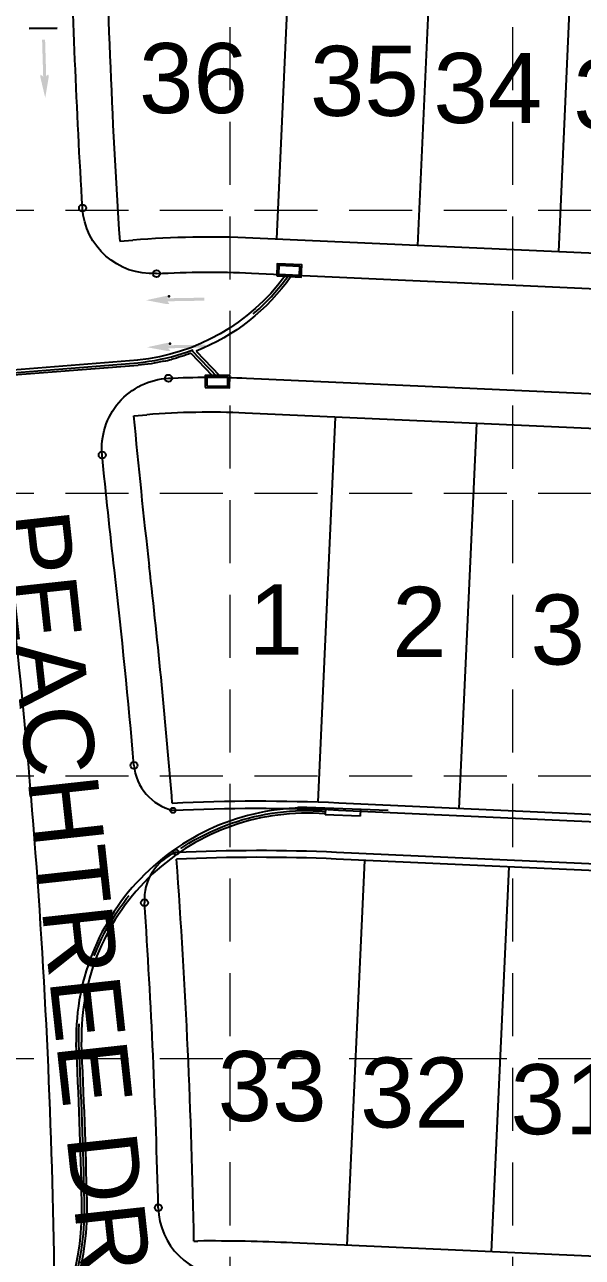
# Model space of a CAD drawing. Header units: feet. Extents: x 10084 to 13321, y 3329 to 8503.
# Drawn here: x 12047.6 to 12206.8, y 5536.6 to 5888.4 of the extents above; entities that cross this region are included whole.
import ezdxf
from ezdxf.enums import TextEntityAlignment as Align

# ---------------------------------------------------------------- set-up
doc = ezdxf.new("R2010")
doc.units = ezdxf.units.FT
doc.header["$LTSCALE"] = 40
doc.header["$MEASUREMENT"] = 0
for name, pattern in [('( Dashdot )', [1.001, 0.5, -0.25, 0.001, -0.25]), ('CENTERX2', [4, 2.5, -0.5, 0.5, -0.5]), ('DASHED', [0.75, 0.5, -0.25]), ('HIDDEN', [0.375, 0.25, -0.125])]:
    doc.linetypes.add(name, pattern=pattern)
for name, color, linetype in [('CURB', 4, 'Continuous'), ('flow arrow', 4, 'Continuous'), ('GRID', 254, 'DASHED'), ('INLET', 4, 'Continuous'), ('LOT', 7, 'Continuous'), ('NAME', 6, 'Continuous'), ('ROW', 3, '( Dashdot )'), ('STORM', 2, 'Continuous'), ('storm CL', 7, 'CENTERX2')]:
    doc.layers.add(name, color=color, linetype=linetype)
doc.styles.get("Standard").update_dxf_attribs({"font": 'ARIAL.TTF'})

msp = doc.modelspace()

# ---------------------------------------------------------------- hatches: boundary and pattern name
at = {"layer": 'flow arrow', "linetype": 'Continuous', "lineweight": 30}
h = msp.add_hatch(color=7, dxfattribs=at)
edge = h.paths.add_edge_path()
edge.add_line((12054.25, 5874.18), (12053.77, 5873.62))
edge.add_line((12053.77, 5873.62), (12053.45, 5884.2))
edge.add_line((12053.45, 5884.2), (12052.59, 5884.18))
edge.add_line((12052.59, 5884.18), (12052.91, 5873.6))
edge.add_line((12052.91, 5873.6), (12052.28, 5874.13))
edge.add_line((12052.28, 5874.13), (12052.28, 5874.13))
edge.add_ellipse((12052.26, 5873.59), major_axis=(-0.017, 0.56), ratio=0.285714, start_angle=345.5033, end_angle=485.8315)
edge.add_line((12052.14, 5873.26), (12052.14, 5873.26))
edge.add_line((12052.14, 5873.26), (12053.49, 5867.57))
edge.add_line((12053.49, 5867.57), (12054.45, 5873.33))
edge.add_line((12054.45, 5873.33), (12054.45, 5873.33))
edge.add_ellipse((12054.31, 5873.65), major_axis=(-0.017, 0.56), ratio=0.285714, start_angle=235.2731, end_angle=377.1827)
edge.add_line((12054.25, 5874.18), (12054.25, 5874.18))
edge.add_line((12054.25, 5874.18), (12054.25, 5874.18))
edge.add_line((12054.25, 5874.18), (12054.25, 5874.18))
h = msp.add_hatch(color=7, dxfattribs=at)
edge = h.paths.add_edge_path()
edge.add_line((12088.91, 5808.88), (12088.35, 5809.48))
edge.add_line((12088.35, 5809.48), (12098.93, 5809.66))
edge.add_line((12098.93, 5809.66), (12098.91, 5810.52))
edge.add_line((12098.91, 5810.52), (12088.33, 5810.34))
edge.add_line((12088.33, 5810.34), (12088.86, 5810.85))
edge.add_line((12088.86, 5810.85), (12088.86, 5810.85))
edge.add_ellipse((12088.33, 5810.89), major_axis=(0.56, 0.009), ratio=0.285714, start_angle=342.8173, end_angle=484.7269)
edge.add_line((12088.01, 5811.02), (12088.01, 5811.02))
edge.add_line((12088.01, 5811.02), (12082.29, 5809.79))
edge.add_line((12082.29, 5809.79), (12088.04, 5808.7))
edge.add_line((12088.04, 5808.7), (12088.04, 5808.7))
edge.add_ellipse((12088.37, 5808.83), major_axis=(0.56, 0.009), ratio=0.285714, start_angle=234.1685, end_angle=374.4967)
edge.add_line((12088.91, 5808.88), (12088.91, 5808.88))
edge.add_line((12088.91, 5808.88), (12088.91, 5808.88))
h = msp.add_hatch(color=7, dxfattribs=at)
edge = h.paths.add_edge_path()
edge.add_line((12089.18, 5795.47), (12088.62, 5796.07))
edge.add_line((12088.62, 5796.07), (12099.2, 5796.24))
edge.add_line((12099.2, 5796.24), (12099.19, 5797.1))
edge.add_line((12099.19, 5797.1), (12088.61, 5796.93))
edge.add_line((12088.61, 5796.93), (12089.13, 5797.43))
edge.add_line((12089.13, 5797.43), (12089.13, 5797.44))
edge.add_ellipse((12088.6, 5797.47), major_axis=(0.56, 0.009), ratio=0.285714, start_angle=342.8173, end_angle=484.7269)
edge.add_line((12088.28, 5797.6), (12088.28, 5797.6))
edge.add_line((12088.28, 5797.6), (12082.57, 5796.37))
edge.add_line((12082.57, 5796.37), (12088.31, 5795.28))
edge.add_line((12088.31, 5795.28), (12088.31, 5795.28))
edge.add_ellipse((12088.64, 5795.42), major_axis=(0.56, 0.009), ratio=0.285714, start_angle=234.1685, end_angle=374.4967)
edge.add_line((12089.18, 5795.47), (12089.18, 5795.47))
edge.add_line((12089.18, 5795.47), (12089.18, 5795.47))

# ---------------------------------------------------------------- linework, layer by layer
at = {"layer": 'CURB', "color": 7}
for p, q in [((12112.35, 5817.54), (12357.37, 5806.42)), ((12110.99, 5787.57), (12356.01, 5776.45)), ((12137.21, 5664.25), (12398.72, 5652.39)), ((12136.67, 5652.26), (12398.17, 5640.4))]:
    msp.add_line(p, q, dxfattribs=at)
for centre, radius in [((12064.14, 5836.11), 1), ((12085.24, 5817.38), 1), ((12088.67, 5787.52), 1), ((12069.75, 5765.6), 1), ((12078.83, 5677.05), 1), ((12089.93, 5664.19), 0.75), ((12090.84, 5652.22), 0.75), ((12081.83, 5637.81), 1), ((12085.75, 5550.76), 1)]:
    msp.add_circle(centre, radius, dxfattribs=at)
at = {"layer": 'CURB', "color": 7, "extrusion": (0, 0, -1)}
for centre, radius, start, end in [((-14045.37, 5958.35), 1985, 356.46948, 358.90933), ((-12084.1, 5837.35), 20, 266.7337, 356.4695), ((-12100.34, 5552.81), 265, 86.7337, 92.5969), ((-12089.66, 5767.54), 20, 354.4276, 87.1522), ((-12100.34, 5552.81), 235, 87.1522, 92.5969), ((-14045.37, 5958.35), 1985, 353.47337, 354.42762), ((-12114.29, 5158.77), 506, 87.2407, 92.5969), ((-12114.29, 5158.77), 494, 87.28, 92.5969)]:
    msp.add_arc(centre, radius, start, end, dxfattribs=at)
at = {"layer": 'CURB', "color": 7}
for centre, radius, start, end in [((10071.3, 5503.69), 2015, 4.93542, 6.52663), ((10071.3, 5503.69), 1985, 358.97776, 6.52663), ((12093.27, 5678.29), 14.5, 184.9354, 256.6607), ((12096.3, 5638.78), 14.5, 112.0913, 183.8166), ((10071.3, 5503.69), 2015, 1.33864, 3.81659), ((12105.74, 5551.23), 20, 181.3386, 269.4182)]:
    msp.add_arc(centre, radius, start, end, dxfattribs=at)
at = {"layer": 'flow arrow', "color": 7, "linetype": 'Continuous', "lineweight": 30}
msp.add_line((12048.93, 5887.3), (12056.93, 5887.48), dxfattribs=at)
for p in [(12088.86, 5810.85), (12089.13, 5797.43)]:
    msp.add_point(p, dxfattribs=at)
at = {"layer": 'GRID', "color": 252, "linetype": 'HIDDEN', "lineweight": 0, "ltscale": 1.8}
for p, q in [((12106.27, 3736.71), (12106.27, 8418.16)), ((12186.98, 3736.7), (12186.98, 8418.16)), ((10169.24, 5835.45), (13236.21, 5835.45)), ((10169.24, 5754.74), (13236.21, 5754.74)), ((10169.24, 5674.03), (13236.21, 5674.03)), ((10169.24, 5593.32), (13236.21, 5593.32))]:
    msp.add_line(p, q, dxfattribs=at)
at = {"layer": 'INLET', "color": 5}
for p, q in [((12125.58, 5665.16), (12151.39, 5664.23)), ((12133.49, 5664.88), (12133.4, 5662.88)), ((12143.39, 5662.53), (12133.4, 5662.88)), ((12143.49, 5664.52), (12143.39, 5662.53))]:
    msp.add_line(p, q, dxfattribs=at)
at = {"layer": 'INLET', "color": 5, "flags": 128}
for points in [[(12119.58, 5816.71), (12126.57, 5816.39), (12126.73, 5819.89), (12119.73, 5820.2)], [(12120.1, 5817.18), (12126.09, 5816.91), (12126.2, 5819.41), (12120.21, 5819.68)], [(12099.13, 5784.83), (12106.13, 5784.76), (12106.17, 5788.26), (12099.17, 5788.33)], [(12099.64, 5785.33), (12105.64, 5785.27), (12105.66, 5787.77), (12099.66, 5787.83)]]:
    msp.add_lwpolyline(points, close=True, dxfattribs=at)
at = {"layer": 'LOT', "color": 7}
for p, q in [((12124.31, 5932.11), (12119.55, 5827.22)), ((12164.53, 5930.29), (12159.77, 5825.4)), ((12204.75, 5928.46), (12199.99, 5823.57)), ((12131.38, 5666.48), (12136.37, 5776.41)), ((12171.7, 5664.66), (12176.68, 5774.58)), ((12144.61, 5649.9), (12139.63, 5540.02)), ((12185.82, 5648.03), (12180.83, 5538.15))]:
    msp.add_line(p, q, dxfattribs=at)
at = {"layer": 'ROW', "color": 7, "linetype": 'Continuous'}
for p, q in [((12074.77, 5826.64), (12078.53, 5826.94)), ((12357.82, 5816.41), (12112.8, 5827.53)), ((12355.56, 5766.46), (12110.54, 5777.58)), ((12078.74, 5776.8), (12082.5, 5777.1)), ((12398.81, 5654.39), (12137.3, 5666.25)), ((12398.08, 5638.41), (12136.58, 5650.27)), ((12095.95, 5541.24), (12097.06, 5541.25)), ((12652.33, 5516.76), (12124.1, 5540.72))]:
    msp.add_line(p, q, dxfattribs=at)
for centre, radius, start, end in [((14045.37, 5958.35), 1975, 180.74836, 183.82375), ((12100.34, 5552.81), 275, 87.4031, 94.549), ((12100.34, 5552.81), 225, 87.4031, 94.549), ((14045.37, 5958.35), 1975, 185.27431, 186.52663), ((10071.3, 5503.69), 2025, 4.60246, 6.52663), ((12114.29, 5158.77), 508, 87.4031, 92.7664), ((12114.29, 5158.77), 492, 87.4031, 92.7141), ((10071.3, 5503.69), 2025, 1.06255, 4.14956), ((12100.31, 5016.26), 525, 87.4031, 90.3552)]:
    msp.add_arc(centre, radius, start, end, dxfattribs=at)
at = {"layer": 'STORM', "color": 5}
for p, q in [((12096.6, 5795.23), (12103.23, 5788.29)), ((12079.89, 5792.69), (11997.95, 5786.17)), ((12095.08, 5794.65), (12101.13, 5788.31)), ((12080, 5791.2), (11998.07, 5784.68))]:
    msp.add_line(p, q, dxfattribs=at)
at = {"layer": 'STORM', "color": 5, "extrusion": (0, 0, -1)}
for radius, start, end in [(59.25, 216.27, 264.3914), (60.75, 215.3326, 248.2461), (60.75, 257.4061, 264.3914), (60.75, 249.7797, 255.2786)]:
    msp.add_arc((-12074.08, 5851.66), radius, start, end, dxfattribs=at)
at = {"layer": 'STORM', "color": 5}
for centre, radius, start, end in [((12073.26, 5855.04), 64.23, 282.6519, 284.6641), ((12128.06, 5599.11), 65.75, 85.2443, 180.9917), ((12128.06, 5599.11), 64.25, 85.2443, 180.9917), ((10071.3, 5503.69), 1993.25, 1.40412, 2.71041), ((10071.3, 5503.69), 1994.75, 1.40412, 2.71041), ((11984.72, 5550.59), 79.25, 326.5968, 1.4041), ((11984.72, 5550.59), 80.75, 327.3052, 1.4041)]:
    msp.add_arc(centre, radius, start, end, dxfattribs=at)
at = {"layer": 'storm CL', "color": 5}
msp.add_line((12095.28, 5795.53), (12102.66, 5787.8), dxfattribs=at)
at = {"layer": 'storm CL', "color": 5, "flags": 128}
for points in [[(11996.47, 5785.3), (12079.95, 5791.94), (12079.95, 5791.94, 0.217879), (12123.09, 5817.05)], [(12051.12, 5505.96, 0.155305), (12064.7, 5552.55), (12064.7, 5552.55, 0.0057), (12063.07, 5597.98), (12063.07, 5597.98, -0.443909), (12133.45, 5663.88)]]:
    msp.add_lwpolyline(points, format="xyb", dxfattribs=at)

# ---------------------------------------------------------------- texts
at = {"layer": 'NAME', "color": 7}
for s, p in [('36', (12080.26, 5873.19)), ('35', (12129.06, 5872.4)), ('34', (12164.3, 5870.36)), ('33', (12204.25, 5868.61)), ('1', (12111.54, 5718.65)), ('2', (12152.54, 5717.98)), ('3', (12192.02, 5715.79)), ('33', (12102.73, 5585.46)), ('32', (12143.38, 5583.64)), ('31', (12186.32, 5581.73))]:
    msp.add_text(s, height=20, dxfattribs=at).set_placement(p, align=Align.MIDDLE_LEFT)
msp.add_text('PEACHTREE DRIVE', height=20, rotation=276.2159, dxfattribs=at).set_placement((12050.14, 5749.69), align=Align.MIDDLE_LEFT)

doc.saveas('drawing.dxf')
